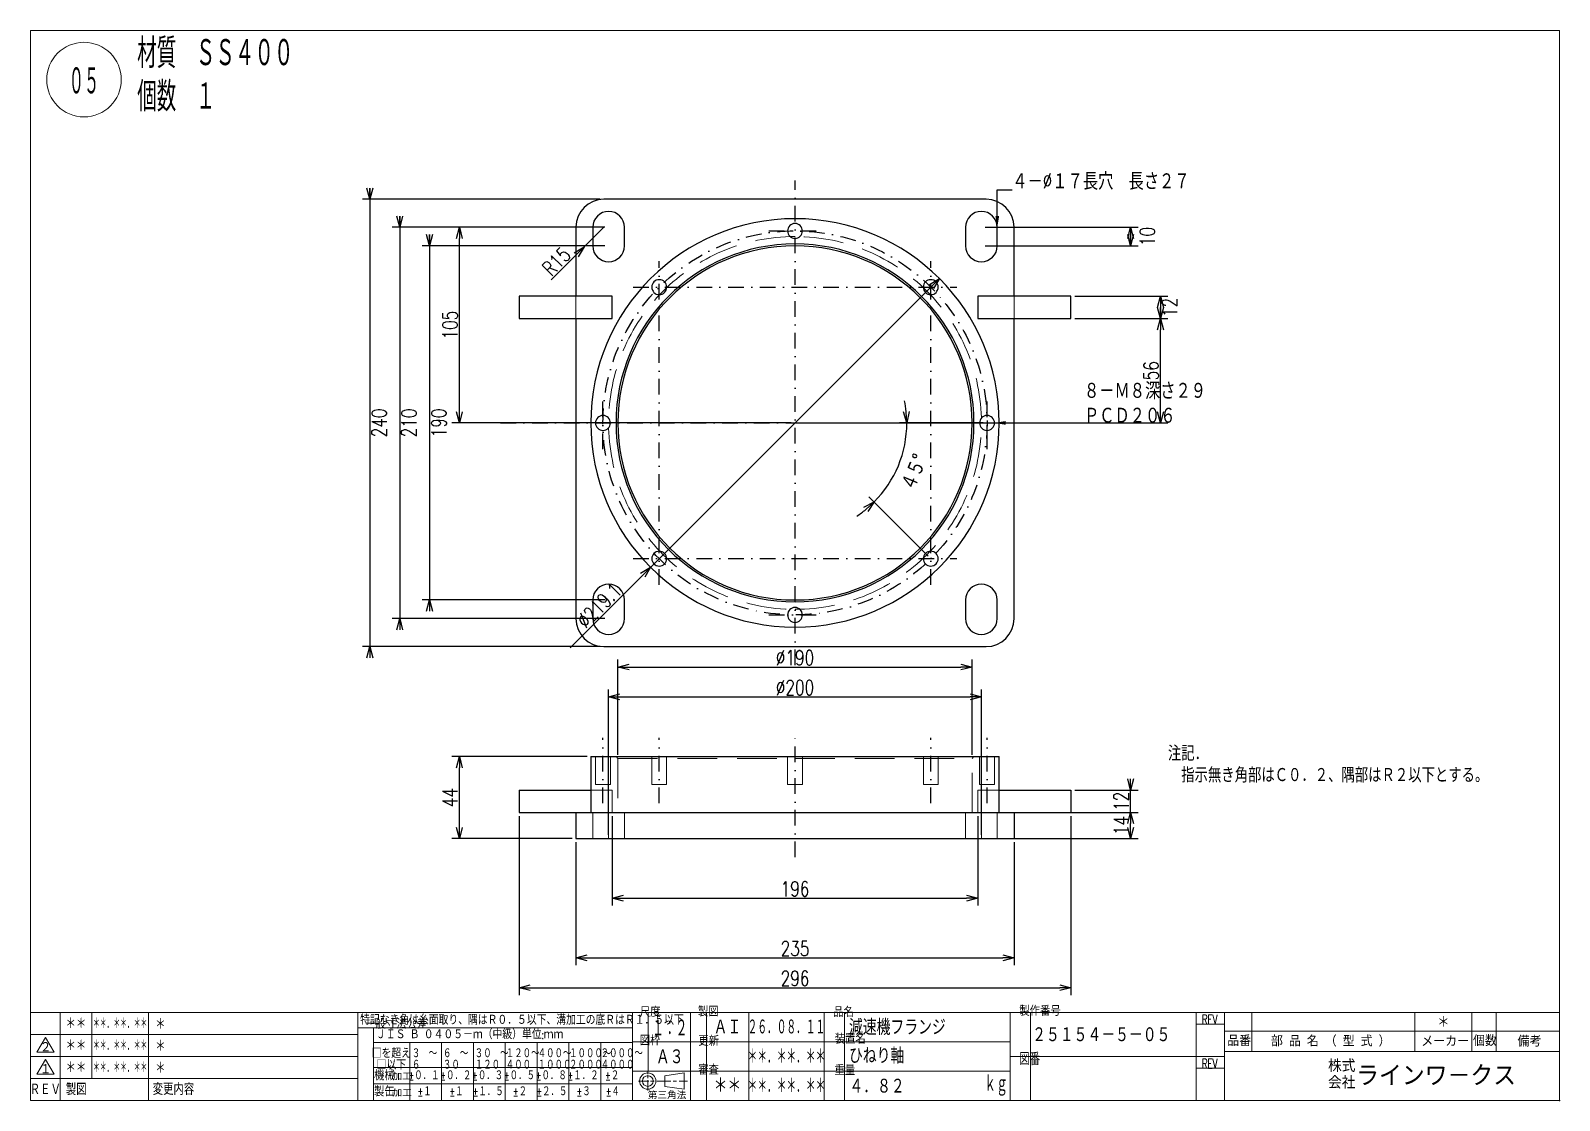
# Model space of a CAD drawing. Header units: millimetres. Extents: x 5 to 415, y 5 to 292.
import ezdxf

# ---------------------------------------------------------------- set-up
doc = ezdxf.new("R2010")
doc.units = ezdxf.units.MM
doc.header["$LTSCALE"] = 8.4
doc.linetypes.add('DASHDOT', pattern=[1, 0.5, -0.25, 0, -0.25])
doc.linetypes.add('HIDDEN', pattern=[1.905, 1.27, -0.635])
for name, color, linetype in [('1', 7, 'CONTINUOUS'), ('2', 7, 'CONTINUOUS'), ('254', 7, 'CONTINUOUS')]:
    doc.layers.add(name, color=color, linetype=linetype)
doc.styles.add('GMM001', font='txt.shx', dxfattribs={"bigfont": 'bigfont.shx'})
doc.styles.add('GMM003', font='txt.shx', dxfattribs={"width": 0.91125, "bigfont": 'bigfont.shx'})
doc.styles.add('GMM004', font='txt.shx', dxfattribs={"width": 0.666667, "bigfont": 'bigfont.shx'})
doc.styles.add('GMM007', font='txt.shx', dxfattribs={"width": 0.625, "bigfont": 'bigfont.shx'})
doc.styles.add('GMM008', font='txt.shx', dxfattribs={"width": 0.8, "bigfont": 'bigfont.shx'})
doc.styles.add('GMM009', font='txt.shx', dxfattribs={"width": 0.493827, "bigfont": 'bigfont.shx'})
doc.styles.add('GMM010', font='txt.shx', dxfattribs={"width": 0.7, "bigfont": 'bigfont.shx'})
doc.styles.add('GMM011', font='txt.shx', dxfattribs={"width": 0.95, "bigfont": 'bigfont.shx'})
doc.styles.add('GMM012', font='txt.shx', dxfattribs={"width": 1.066667, "bigfont": 'bigfont.shx'})
doc.styles.add('GMM014', font='txt.shx', dxfattribs={"width": 0.827273, "bigfont": 'bigfont.shx'})
doc.styles.add('GMM015', font='txt.shx', dxfattribs={"width": 0.411523, "bigfont": 'bigfont.shx'})
doc.styles.add('STANDARD1', font='TXT', dxfattribs={"bigfont": 'BIGFONT'})
doc.styles.add('VF001', font='txt.shx', dxfattribs={"width": 0.548697})
doc.styles.add('VF002', font='txt.shx', dxfattribs={"width": 0.428571})
doc.styles.add('VF003', font='txt.shx', dxfattribs={"width": 0.75})
doc.dimstyles.new('GEN001', dxfattribs={"dimtxt": 4, "dimasz": 3, "dimexe": 2, "dimexo": 1, "dimgap": 0.5, "dimtad": 3, "dimlfac": 2, "dimdsep": 46, "dimtxsty": 'VF003', "dimblk1": 'OPEN30', "dimblk2": 'OPEN30', "dimsah": 1, "dimcen": 1, "dimclrd": 3, "dimclre": 3, "dimclrt": 7, "dimazin": 3, "dimtfac": 1, "dimtmove": 0, "dimatfit": 3})
doc.dimstyles.new('GEN002', dxfattribs={"dimtxt": 4, "dimasz": 3, "dimexe": 2, "dimexo": 1, "dimgap": 0.5, "dimtad": 3, "dimlfac": 2, "dimdsep": 46, "dimtxsty": 'VF003', "dimblk1": 'OPEN30', "dimblk2": 'OPEN30', "dimsah": 1, "dimcen": 1, "dimclrd": 3, "dimclre": 3, "dimclrt": 7, "dimazin": 3, "dimtfac": 1, "dimtmove": 0, "dimatfit": 3})
doc.dimstyles.new('GEN003', dxfattribs={"dimtxt": 4, "dimasz": 3, "dimexe": 2, "dimexo": 1, "dimgap": 0.5, "dimtad": 3, "dimlfac": 2, "dimdsep": 46, "dimtxsty": 'VF003', "dimblk1": 'OPEN30', "dimblk2": 'OPEN30', "dimsah": 1, "dimcen": 1, "dimclrd": 3, "dimclre": 3, "dimclrt": 7, "dimazin": 3, "dimtfac": 1, "dimtmove": 0, "dimatfit": 3})
doc.dimstyles.new('GEN004', dxfattribs={"dimtxt": 4, "dimasz": 3, "dimexe": 2, "dimexo": 1, "dimgap": 0.5, "dimtad": 3, "dimlfac": 2, "dimdsep": 46, "dimtxsty": 'VF003', "dimblk1": 'OPEN30', "dimblk2": 'OPEN30', "dimsah": 1, "dimcen": 1, "dimclrd": 3, "dimclre": 3, "dimclrt": 7, "dimazin": 3, "dimtfac": 1, "dimtmove": 0, "dimatfit": 3})
doc.dimstyles.new('GEN005', dxfattribs={"dimtxt": 4, "dimasz": 3, "dimexe": 2, "dimexo": 1, "dimgap": 0.5, "dimtad": 3, "dimlfac": 2, "dimdsep": 46, "dimtxsty": 'VF003', "dimblk1": 'OPEN30', "dimblk2": 'OPEN30', "dimsah": 1, "dimcen": 1, "dimclrd": 3, "dimclre": 3, "dimclrt": 7, "dimazin": 3, "dimtfac": 1, "dimtmove": 0, "dimatfit": 3})
doc.dimstyles.new('GEN006', dxfattribs={"dimtxt": 4, "dimasz": 3, "dimexe": 2, "dimexo": 1, "dimgap": 0.5, "dimtad": 3, "dimlfac": 2, "dimdsep": 46, "dimtxsty": 'VF003', "dimblk1": 'OPEN30', "dimblk2": 'OPEN30', "dimsah": 1, "dimcen": 1, "dimclrd": 3, "dimclre": 3, "dimclrt": 7, "dimazin": 3, "dimtfac": 1, "dimtmove": 0, "dimatfit": 3})
doc.dimstyles.new('GEN007', dxfattribs={"dimtxt": 4, "dimasz": 3, "dimexe": 2, "dimexo": 1, "dimgap": 0.5, "dimtad": 3, "dimlfac": 2, "dimdsep": 46, "dimtxsty": 'VF003', "dimblk1": 'OPEN30', "dimblk2": 'OPEN30', "dimsah": 1, "dimcen": 1, "dimclrd": 3, "dimclre": 3, "dimclrt": 7, "dimazin": 3, "dimtfac": 1, "dimtmove": 0, "dimatfit": 3})
doc.dimstyles.new('GEN008', dxfattribs={"dimtxt": 4, "dimasz": 3, "dimexe": 2, "dimexo": 1, "dimgap": 0.5, "dimtad": 3, "dimlfac": 2, "dimdsep": 46, "dimtxsty": 'VF003', "dimblk1": 'OPEN30', "dimblk2": 'OPEN30', "dimsah": 1, "dimcen": 1, "dimclrd": 3, "dimclre": 3, "dimclrt": 7, "dimazin": 3, "dimtfac": 1, "dimtmove": 0, "dimatfit": 3})
doc.dimstyles.new('GEN009', dxfattribs={"dimtxt": 4, "dimasz": 3, "dimexe": 2, "dimexo": 1, "dimgap": 0.5, "dimtad": 3, "dimlfac": 2, "dimdsep": 46, "dimtxsty": 'VF003', "dimblk1": 'OPEN30', "dimblk2": 'OPEN30', "dimsah": 1, "dimcen": 1, "dimclrd": 3, "dimclre": 3, "dimclrt": 7, "dimazin": 3, "dimtfac": 1, "dimtmove": 0, "dimatfit": 3})
doc.dimstyles.new('GEN010', dxfattribs={"dimtxt": 4, "dimasz": 3, "dimexe": 2, "dimexo": 1, "dimgap": 0.5, "dimtad": 3, "dimlfac": 2, "dimdsep": 46, "dimtxsty": 'VF003', "dimblk1": 'OPEN30', "dimblk2": 'OPEN30', "dimsah": 1, "dimcen": 1, "dimclrd": 3, "dimclre": 3, "dimclrt": 7, "dimazin": 3, "dimtfac": 1, "dimtmove": 0, "dimatfit": 3})
doc.dimstyles.new('GEN011', dxfattribs={"dimtxt": 4, "dimasz": 3, "dimexe": 2, "dimexo": 1, "dimgap": 0.5, "dimtad": 3, "dimlfac": 2, "dimdsep": 46, "dimtxsty": 'VF003', "dimblk1": 'OPEN30', "dimblk2": 'OPEN30', "dimsah": 1, "dimcen": 1, "dimclrd": 3, "dimclre": 3, "dimclrt": 7, "dimazin": 3, "dimtfac": 1, "dimtmove": 0, "dimatfit": 3})
doc.dimstyles.new('GEN012', dxfattribs={"dimtxt": 4, "dimasz": 3, "dimexe": 2, "dimexo": 1, "dimgap": 0.5, "dimtad": 3, "dimlfac": 2, "dimdsep": 46, "dimtxsty": 'VF003', "dimblk1": 'OPEN30', "dimblk2": 'OPEN30', "dimsah": 1, "dimcen": 1, "dimclrd": 3, "dimclre": 3, "dimclrt": 7, "dimazin": 3, "dimtfac": 1, "dimtmove": 0, "dimatfit": 3})
doc.dimstyles.new('GEN013', dxfattribs={"dimtxt": 4, "dimasz": 3, "dimexe": 2, "dimexo": 1, "dimgap": 0.5, "dimtad": 3, "dimlfac": 2, "dimdsep": 46, "dimtxsty": 'VF003', "dimblk1": 'OPEN30', "dimblk2": 'OPEN30', "dimsah": 1, "dimcen": 1, "dimclrd": 3, "dimclre": 3, "dimclrt": 7, "dimazin": 3, "dimtfac": 1, "dimtmove": 0, "dimatfit": 3})
doc.dimstyles.new('GEN014', dxfattribs={"dimtxt": 4, "dimasz": 3, "dimexe": 2, "dimexo": 1, "dimgap": 0.5, "dimtad": 3, "dimlfac": 2, "dimdsep": 46, "dimtxsty": 'VF003', "dimblk1": 'OPEN30', "dimblk2": 'OPEN30', "dimsah": 1, "dimcen": 1, "dimclrd": 3, "dimclre": 3, "dimclrt": 7, "dimazin": 3, "dimtfac": 1, "dimtmove": 0, "dimatfit": 3})
doc.dimstyles.new('GEN015', dxfattribs={"dimtxt": 4, "dimasz": 3, "dimexe": 2, "dimexo": 1, "dimgap": 0.5, "dimtad": 3, "dimlfac": 2, "dimdsep": 46, "dimtxsty": 'VF003', "dimblk1": 'OPEN30', "dimblk2": 'OPEN30', "dimsah": 1, "dimcen": 1, "dimclrd": 3, "dimclre": 3, "dimclrt": 7, "dimazin": 3, "dimtfac": 1, "dimtmove": 0, "dimatfit": 3})
doc.dimstyles.new('GEN016', dxfattribs={"dimtxt": 4, "dimasz": 3, "dimexe": 2, "dimexo": 1, "dimgap": 0.5, "dimtad": 3, "dimlfac": 2, "dimdsep": 46, "dimtxsty": 'VF003', "dimblk1": 'OPEN30', "dimblk2": 'OPEN30', "dimsah": 1, "dimcen": 1, "dimclrd": 3, "dimclre": 3, "dimclrt": 7, "dimazin": 3, "dimtfac": 1, "dimtmove": 0, "dimatfit": 3})
doc.dimstyles.new('GEN017', dxfattribs={"dimtxt": 4, "dimasz": 3, "dimexe": 2, "dimexo": 1, "dimgap": 0.5, "dimtad": 3, "dimlfac": 2, "dimdsep": 46, "dimtxsty": 'VF003', "dimblk1": 'OPEN30', "dimblk2": 'OPEN30', "dimsah": 1, "dimcen": 1, "dimclrd": 3, "dimclre": 3, "dimclrt": 7, "dimazin": 3, "dimtfac": 1, "dimtmove": 0, "dimatfit": 3})
doc.dimstyles.new('GEN018', dxfattribs={"dimtxt": 4, "dimasz": 3, "dimexe": 2, "dimexo": 1, "dimgap": 0.5, "dimtad": 3, "dimlfac": 2, "dimdsep": 46, "dimtxsty": 'VF003', "dimblk1": 'OPEN30', "dimblk2": 'OPEN30', "dimsah": 1, "dimcen": 1, "dimclrd": 3, "dimclre": 3, "dimclrt": 7, "dimazin": 3, "dimtfac": 1, "dimtmove": 0, "dimatfit": 3})
doc.dimstyles.new('GENLDR', dxfattribs={"dimtxt": 4, "dimasz": 3, "dimexe": 2, "dimexo": 1, "dimgap": 0.5, "dimtad": 3, "dimlfac": 2, "dimdsep": 46, "dimtxsty": 'VF003', "dimblk1": 'OPEN30', "dimblk2": 'OPEN30', "dimsah": 1, "dimcen": 1, "dimclrd": 3, "dimclre": 3, "dimclrt": 7, "dimazin": 3, "dimtfac": 1, "dimtmove": 0, "dimatfit": 3})

# ---------------------------------------------------------------- blocks, each defined once
blk = doc.blocks.new('BLOCK004')
at = {"layer": '2', "color": 7, "linetype": 'CONTINUOUS', "lineweight": 20}
for p, q in [((170.52, 12.75), (170.52, 12.12)), ((168.04, 10.2), (170.8, 10.2)), ((170.52, 11.88), (170.52, 10.97)), ((170.52, 10.45), (170.52, 7.67)), ((171.25, 10.2), (172.2, 10.2)), ((172.99, 10.2), (176.68, 10.2)), ((177.3, 10.2), (178.25, 10.2)), ((178.92, 10.2), (181.17, 10.2))]:
    blk.add_line(p, q, dxfattribs=at)
blk.add_lwpolyline([(175.06, 11.63), (180.26, 12.38), (180.26, 8.02), (175.06, 8.76)], close=True, dxfattribs=at)
for radius in [2.18, 1.44]:
    blk.add_circle((170.52, 10.2), radius, dxfattribs=at)
blk = doc.blocks.new('BLOCK005')
at = {"layer": '2', "color": 3, "linetype": 'CONTINUOUS', "lineweight": 9}
for p, q in [((92.76, 24.47), (166.44, 24.47)), ((96.97, 20.55), (166.44, 20.55)), ((106.7, 20.55), (106.7, 5)), ((115.24, 20.55), (115.24, 5)), ((123.77, 20.55), (123.77, 5)), ((132.3, 20.55), (132.3, 5)), ((140.84, 20.55), (140.84, 5)), ((149.37, 20.55), (149.37, 5)), ((157.9, 20.55), (157.9, 5)), ((96.97, 13.85), (106.7, 13.85)), ((106.7, 13.85), (115.24, 13.85)), ((115.24, 13.85), (123.77, 13.85)), ((123.77, 13.85), (132.3, 13.85)), ((132.3, 13.85), (140.84, 13.85)), ((140.84, 13.85), (149.37, 13.85)), ((149.37, 13.85), (157.9, 13.85)), ((157.9, 13.85), (166.44, 13.85)), ((96.97, 9.42), (106.7, 9.42)), ((106.7, 9.42), (115.24, 9.42)), ((115.24, 9.42), (123.77, 9.42)), ((123.77, 9.42), (132.3, 9.42)), ((132.3, 9.42), (140.84, 9.42)), ((140.84, 9.42), (149.37, 9.42)), ((149.37, 9.42), (157.9, 9.42)), ((157.9, 9.42), (166.44, 9.42))]:
    blk.add_line(p, q, dxfattribs=at)
at = {"layer": '2', "color": 1, "linetype": 'CONTINUOUS', "lineweight": 15}
blk.add_lwpolyline([(92.76, 5), (166.44, 5), (166.44, 28.59), (92.76, 28.59)], close=True, dxfattribs=at)
at = {"layer": '254', "color": 3, "linetype": 'CONTINUOUS', "lineweight": 9}
blk.add_line((96.97, 5), (96.97, 24.47), dxfattribs=at)
at = {"layer": '254', "color": 3, "lineweight": 9, "style": 'STANDARD1', "width": 1.0935}
blk.add_text('一般寸法公差', height=2.311, dxfattribs=at).set_placement((94.7, 24.26))
at = {"layer": '254', "color": 3, "lineweight": 9, "insert": (93.39, 26.56), "char_height": 2.5425, "attachment_point": 4, "line_spacing_factor": 0.8, "style": 'GMM014'}
blk.add_mtext('\\T1.000000;特記なき角は糸面取り、隅はＲ０．５以下、溝加工の底ＲはＲ１．５以下', dxfattribs=at)
at = {"layer": '254', "color": 7, "lineweight": 20, "line_spacing_factor": 0.8}
for s, insert, char_height, attachment_point, style in [('\\W0.950000;\\T1.000000;ＪＩＳ\\W0.475000;\\T1.000000; \\W0.950000;\\T1.000000;Ｂ\\W0.475000;\\T1.000000; \\W0.950000;\\T1.000000;０４０５－ｍ（中級）単位\\W0.475000;\\T1.000000;:\\W0.950000;\\T1.000000;ｍｍ', (97.62, 22.59), 2.31134, 4, 'GMM011'), ('{\\T1.000000;□を超え}\\P{\\T1.000000;□以下}', (101.75, 18.7), 2.3113, 2, 'GMM011'), ('{\\T1.000000;３\u3000～}\\P{\\T1.000000;６}', (107.24, 18.7), 2.3113, 1, 'GMM010'), ('{\\T1.000000;６\u3000～}\\P{\\T1.000000;３０}', (115.59, 18.7), 2.3113, 1, 'GMM010'), ('{\\T1.000000;３０\u3000～}\\P{\\T1.000000;１２０}', (124.12, 18.7), 2.3113, 1, 'GMM010'), ('{\\T1.000000;１２０～}\\P{\\T1.000000;４００}', (132.43, 18.7), 2.3113, 1, 'GMM010'), ('{\\T1.000000;４００～}\\P{\\T1.000000;１０００}', (140.98, 18.7), 2.3113, 1, 'GMM010'), ('{\\T1.000000;１０００～}\\P{\\T1.000000;２０００}', (149.4, 18.7), 2.3113, 1, 'GMM010'), ('{\\T1.000000;２０００～}\\P{\\T1.000000;４０００}', (157.88, 18.7), 2.3113, 1, 'GMM010'), ('\\T1.000000;機械', (99.9, 11.63), 2.5425, 5, 'GMM001'), ('\\T1.000000;加工', (104.68, 11.34), 1.7335, 5, 'GMM012'), ('%%p\\T1.000000;０．１', (110.51, 11.63), 2.3113, 5, 'GMM010'), ('%%p\\T1.000000;０．２', (119.05, 11.63), 2.3113, 5, 'GMM010'), ('%%p\\T1.000000;０．３', (127.58, 11.63), 2.3113, 5, 'GMM010'), ('%%p\\T1.000000;０．５', (136.11, 11.63), 2.3113, 5, 'GMM010'), ('%%p\\T1.000000;０．８', (144.65, 11.63), 2.3113, 5, 'GMM010'), ('%%p\\T1.000000;１．２', (153.18, 11.63), 2.3113, 5, 'GMM010'), ('%%p\\T1.000000;２', (160.98, 11.63), 2.3113, 5, 'GMM010'), ('\\T1.000000;製缶', (99.9, 7.34), 2.5425, 5, 'GMM001'), ('%%p\\T1.000000;１', (110.66, 7.34), 2.3113, 5, 'GMM010'), ('%%p\\T1.000000;１', (119.2, 7.34), 2.3113, 5, 'GMM010'), ('%%p\\T1.000000;１．５', (127.73, 7.34), 2.3113, 5, 'GMM010'), ('%%p\\T1.000000;２', (136.26, 7.34), 2.3113, 5, 'GMM010'), ('%%p\\T1.000000;２．５', (144.8, 7.34), 2.3113, 5, 'GMM010'), ('%%p\\T1.000000;３', (153.33, 7.34), 2.3113, 5, 'GMM010'), ('%%p\\T1.000000;４', (161.13, 7.34), 2.3113, 5, 'GMM010'), ('\\T1.000000;加工', (104.68, 6.91), 1.7335, 5, 'GMM012')]:
    blk.add_mtext(s, dxfattribs=dict(at, insert=insert, char_height=char_height, attachment_point=attachment_point, style=style))
blk = doc.blocks.new('BLOCK006')
at = {"layer": '254', "color": 1, "linetype": 'CONTINUOUS', "lineweight": 15}
for p, q in [((9.02, 15.97), (6.7, 12.03)), ((9.02, 15.97), (11.33, 12.03)), ((11.33, 12.03), (6.7, 12.03))]:
    blk.add_line(p, q, dxfattribs=at)
at = {"layer": '254', "color": 7, "lineweight": 20, "insert": (9.02, 13.39), "char_height": 2.8434, "attachment_point": 5, "line_spacing_factor": 0.8, "style": 'GMM001'}
blk.add_mtext('\\T1.000000;１', dxfattribs=at)
blk = doc.blocks.new('BLOCK007')
at = {"layer": '254', "color": 1, "linetype": 'CONTINUOUS', "lineweight": 15}
for p, q in [((9.02, 21.86), (6.7, 17.93)), ((9.02, 21.86), (11.33, 17.93)), ((11.33, 17.93), (6.7, 17.93))]:
    blk.add_line(p, q, dxfattribs=at)
at = {"layer": '254', "color": 7, "lineweight": 20, "insert": (9.02, 19.29), "char_height": 2.8434, "attachment_point": 5, "line_spacing_factor": 0.8, "style": 'GMM001'}
blk.add_mtext('\\T1.000000;２', dxfattribs=at)
blk = doc.blocks.new('_OPEN30')
at = {"color": 0, "linetype": 'BYBLOCK'}
blk.add_line((0, 0), (-1, 0), dxfattribs=at)
blk.add_lwpolyline([(-1, 0.26), (0, 0), (-1, -0.26)], dxfattribs=at)
blk = doc.blocks.new('*D1')
at = {"color": 3}
for p, q in [((161, 81.25), (161, 57.25)), ((259, 81.25), (259, 57.25)), ((164, 59.25), (256, 59.25))]:
    blk.add_line(p, q, dxfattribs=at)
at = {"layer": 'Defpoints'}
for p in [(161, 82.25), (259, 82.25), (161, 59.25)]:
    blk.add_point(p, dxfattribs=at)
at = {"layer": '1', "color": 3, "xscale": 3, "yscale": 3, "rotation": 180}
blk.add_blockref('_OPEN30', (161, 59.25), dxfattribs=at)
at = {"layer": '1', "color": 3, "xscale": 3, "yscale": 3}
blk.add_blockref('_OPEN30', (259, 59.25), dxfattribs=at)
at = {"layer": '1', "color": 7, "insert": (210, 61.75), "char_height": 4, "attachment_point": 5, "style": 'VF003'}
blk.add_mtext('196', dxfattribs=at)
blk = doc.blocks.new('*D2')
at = {"color": 3}
for p, q in [((151.25, 74.25), (151.25, 41.25)), ((268.75, 74.25), (268.75, 41.25)), ((154.25, 43.25), (265.75, 43.25))]:
    blk.add_line(p, q, dxfattribs=at)
at = {"layer": 'Defpoints'}
for p in [(151.25, 75.25), (268.75, 75.25), (151.25, 43.25)]:
    blk.add_point(p, dxfattribs=at)
at = {"layer": '1', "color": 3, "xscale": 3, "yscale": 3, "rotation": 180}
blk.add_blockref('_OPEN30', (151.25, 43.25), dxfattribs=at)
at = {"layer": '1', "color": 3, "xscale": 3, "yscale": 3}
blk.add_blockref('_OPEN30', (268.75, 43.25), dxfattribs=at)
at = {"layer": '1', "color": 7, "insert": (210, 45.75), "char_height": 4, "attachment_point": 5, "style": 'VF003'}
blk.add_mtext('235', dxfattribs=at)
blk = doc.blocks.new('*D3')
at = {"color": 3}
for p, q in [((136, 81.25), (136, 33.25)), ((284, 81.25), (284, 33.25)), ((139, 35.25), (281, 35.25))]:
    blk.add_line(p, q, dxfattribs=at)
at = {"layer": 'Defpoints'}
for p in [(136, 82.25), (284, 82.25), (136, 35.25)]:
    blk.add_point(p, dxfattribs=at)
at = {"layer": '1', "color": 3, "xscale": 3, "yscale": 3, "rotation": 180}
blk.add_blockref('_OPEN30', (136, 35.25), dxfattribs=at)
at = {"layer": '1', "color": 3, "xscale": 3, "yscale": 3}
blk.add_blockref('_OPEN30', (284, 35.25), dxfattribs=at)
at = {"layer": '1', "color": 7, "insert": (210, 37.75), "char_height": 4, "attachment_point": 5, "style": 'VF003'}
blk.add_mtext('296', dxfattribs=at)
blk = doc.blocks.new('*D4')
at = {"color": 3}
for p, q in [((152.25, 82.25), (302, 82.25)), ((300, 78.25), (300, 79.25)), ((152.25, 75.25), (302, 75.25))]:
    blk.add_line(p, q, dxfattribs=at)
at = {"layer": 'Defpoints'}
for p in [(151.25, 82.25), (151.25, 75.25), (300, 75.25)]:
    blk.add_point(p, dxfattribs=at)
at = {"layer": '1', "color": 3, "xscale": 3, "yscale": 3}
for p, rotation in [((300, 82.25), 90), ((300, 75.25), 270)]:
    blk.add_blockref('_OPEN30', p, dxfattribs=dict(at, rotation=rotation))
at = {"layer": '1', "color": 7, "insert": (297.5, 78.75), "char_height": 4, "attachment_point": 5, "rotation": 90, "style": 'VF003'}
blk.add_mtext('14', dxfattribs=at)
blk = doc.blocks.new('*D5')
at = {"color": 3}
for p, q in [((154.225, 97.25), (118, 97.25)), ((120, 78.25), (120, 94.25)), ((150.25, 75.25), (118, 75.25))]:
    blk.add_line(p, q, dxfattribs=at)
at = {"layer": 'Defpoints'}
for p in [(155.225, 97.25), (120, 75.25), (151.25, 75.25)]:
    blk.add_point(p, dxfattribs=at)
at = {"layer": '1', "color": 3, "xscale": 3, "yscale": 3}
for p, rotation in [((120, 97.25), 90), ((120, 75.25), 270)]:
    blk.add_blockref('_OPEN30', p, dxfattribs=dict(at, rotation=rotation))
at = {"layer": '1', "color": 7, "insert": (117.5, 86.25), "char_height": 4, "attachment_point": 5, "rotation": 90, "style": 'VF003'}
blk.add_mtext('44', dxfattribs=at)
blk = doc.blocks.new('*D6')
at = {"color": 3}
for p, q in [((285, 88.25), (302, 88.25)), ((300, 82.25), (300, 88.25)), ((285, 82.25), (302, 82.25))]:
    blk.add_line(p, q, dxfattribs=at)
at = {"layer": 'Defpoints'}
for p in [(284, 88.25), (284, 82.25), (300, 82.25)]:
    blk.add_point(p, dxfattribs=at)
at = {"layer": '1', "color": 3, "xscale": 3, "yscale": 3}
for p, rotation in [((300, 88.25), 270), ((300, 82.25), 90)]:
    blk.add_blockref('_OPEN30', p, dxfattribs=dict(at, rotation=rotation))
at = {"layer": '1', "color": 7, "insert": (297.5, 85.25), "char_height": 4, "attachment_point": 5, "rotation": 90, "style": 'VF003'}
blk.add_mtext('12', dxfattribs=at)
blk = doc.blocks.new('*D7')
at = {"color": 3}
for q in [(246.61, 223.36), (149.7, 126.45)]:
    blk.add_line((169.15, 145.9), q, dxfattribs=at)
at = {"layer": 'Defpoints'}
for p in [(210, 186.75), (171.27, 148.02)]:
    blk.add_point(p, dxfattribs=at)
at = {"layer": '1', "color": 3, "xscale": 3, "yscale": 3, "rotation": 45}
for p in [(248.73, 225.48), (171.27, 148.02)]:
    blk.add_blockref('_OPEN30', p, dxfattribs=at)
at = {"layer": '1', "color": 7, "insert": (157.48, 137.77), "char_height": 4, "attachment_point": 5, "rotation": 45, "style": 'VF003'}
blk.add_mtext('%%c219.1', dxfattribs=at)
blk = doc.blocks.new('*D8')
at = {"color": 3}
for p, q in [((160, 76.25), (160, 115.25)), ((260, 76.25), (260, 115.25)), ((163, 113.25), (257, 113.25))]:
    blk.add_line(p, q, dxfattribs=at)
at = {"layer": 'Defpoints'}
for p in [(160, 113.25), (160, 75.25), (260, 75.25)]:
    blk.add_point(p, dxfattribs=at)
at = {"layer": '1', "color": 3, "xscale": 3, "yscale": 3, "rotation": 180}
blk.add_blockref('_OPEN30', (160, 113.25), dxfattribs=at)
at = {"layer": '1', "color": 3, "xscale": 3, "yscale": 3}
blk.add_blockref('_OPEN30', (260, 113.25), dxfattribs=at)
at = {"layer": '1', "color": 7, "insert": (210, 115.75), "char_height": 4, "attachment_point": 5, "style": 'VF003'}
blk.add_mtext('%%c200', dxfattribs=at)
blk = doc.blocks.new('*D9')
at = {"color": 3}
for p, q in [((162.5, 97.75), (162.5, 123.25)), ((257.5, 97.75), (257.5, 123.25)), ((165.5, 121.25), (254.5, 121.25))]:
    blk.add_line(p, q, dxfattribs=at)
at = {"layer": 'Defpoints'}
for p in [(162.5, 121.25), (162.5, 96.75), (257.5, 96.75)]:
    blk.add_point(p, dxfattribs=at)
at = {"layer": '1', "color": 3, "xscale": 3, "yscale": 3, "rotation": 180}
blk.add_blockref('_OPEN30', (162.5, 121.25), dxfattribs=at)
at = {"layer": '1', "color": 3, "xscale": 3, "yscale": 3}
blk.add_blockref('_OPEN30', (257.5, 121.25), dxfattribs=at)
at = {"layer": '1', "color": 7, "insert": (210, 123.75), "char_height": 4, "attachment_point": 5, "style": 'VF003'}
blk.add_mtext('%%c190', dxfattribs=at)
blk = doc.blocks.new('*D10')
at = {"color": 3}
for p, q in [((157.75, 246.75), (94, 246.75)), ((96, 249.75), (96, 123.75)), ((157.75, 126.75), (94, 126.75))]:
    blk.add_line(p, q, dxfattribs=at)
at = {"layer": 'Defpoints'}
for p in [(96, 246.75), (158.75, 246.75), (158.75, 126.75)]:
    blk.add_point(p, dxfattribs=at)
at = {"layer": '1', "color": 3, "xscale": 3, "yscale": 3}
for p, rotation in [((96, 246.75), 270), ((96, 126.75), 90)]:
    blk.add_blockref('_OPEN30', p, dxfattribs=dict(at, rotation=rotation))
at = {"layer": '1', "color": 7, "insert": (98.5, 186.75), "char_height": 4, "attachment_point": 5, "rotation": 90, "style": 'VF003'}
blk.add_mtext('240', dxfattribs=at)
blk = doc.blocks.new('*D11')
at = {"color": 3}
for p, q in [((104, 242.25), (104, 131.25)), ((159, 239.25), (102, 239.25)), ((159, 134.25), (102, 134.25))]:
    blk.add_line(p, q, dxfattribs=at)
at = {"layer": 'Defpoints'}
for p in [(104, 239.25), (160, 239.25), (160, 134.25)]:
    blk.add_point(p, dxfattribs=at)
at = {"layer": '1', "color": 3, "xscale": 3, "yscale": 3}
for p, rotation in [((104, 239.25), 270), ((104, 134.25), 90)]:
    blk.add_blockref('_OPEN30', p, dxfattribs=dict(at, rotation=rotation))
at = {"layer": '1', "color": 7, "insert": (106.5, 186.75), "char_height": 4, "attachment_point": 5, "rotation": 90, "style": 'VF003'}
blk.add_mtext('210', dxfattribs=at)
blk = doc.blocks.new('*D12')
at = {"color": 3}
for p, q in [((159, 234.25), (110, 234.25)), ((112, 237.25), (112, 136.25)), ((159, 139.25), (110, 139.25))]:
    blk.add_line(p, q, dxfattribs=at)
at = {"layer": 'Defpoints'}
for p in [(112, 234.25), (160, 234.25), (160, 139.25)]:
    blk.add_point(p, dxfattribs=at)
at = {"layer": '1', "color": 3, "xscale": 3, "yscale": 3}
for p, rotation in [((112, 234.25), 270), ((112, 139.25), 90)]:
    blk.add_blockref('_OPEN30', p, dxfattribs=dict(at, rotation=rotation))
at = {"layer": '1', "color": 7, "insert": (114.5, 186.75), "char_height": 4, "attachment_point": 5, "rotation": 90, "style": 'VF003'}
blk.add_mtext('190', dxfattribs=at)
blk = doc.blocks.new('*D13')
at = {"color": 3}
for p, q in [((159, 239.25), (118, 239.25)), ((120, 189.75), (120, 236.25)), ((209, 186.75), (118, 186.75))]:
    blk.add_line(p, q, dxfattribs=at)
at = {"layer": 'Defpoints'}
for p in [(160, 239.25), (120, 186.75), (210, 186.75)]:
    blk.add_point(p, dxfattribs=at)
at = {"layer": '1', "color": 3, "xscale": 3, "yscale": 3}
for p, rotation in [((120, 239.25), 90), ((120, 186.75), 270)]:
    blk.add_blockref('_OPEN30', p, dxfattribs=dict(at, rotation=rotation))
at = {"layer": '1', "color": 7, "insert": (117.5, 213), "char_height": 4, "attachment_point": 5, "rotation": 90, "style": 'VF003'}
blk.add_mtext('105', dxfattribs=at)
blk = doc.blocks.new('*D14')
at = {"color": 3}
for p, q in [((261, 239.25), (302, 239.25)), ((300, 239.25), (300, 234.25)), ((261, 234.25), (302, 234.25))]:
    blk.add_line(p, q, dxfattribs=at)
at = {"layer": 'Defpoints'}
for p in [(260, 239.25), (300, 239.25), (260, 234.25)]:
    blk.add_point(p, dxfattribs=at)
at = {"layer": '1', "color": 3, "xscale": 3, "yscale": 3}
for p, rotation in [((300, 239.25), 90), ((300, 234.25), 270)]:
    blk.add_blockref('_OPEN30', p, dxfattribs=dict(at, rotation=rotation))
at = {"layer": '1', "color": 7, "insert": (304.5, 236.75), "char_height": 4, "attachment_point": 5, "rotation": 90, "style": 'VF003'}
blk.add_mtext('10', dxfattribs=at)
blk = doc.blocks.new('*D15')
at = {"color": 3}
for p, q in [((285, 214.75), (310, 214.75)), ((308, 189.75), (308, 211.75)), ((211, 186.75), (310, 186.75))]:
    blk.add_line(p, q, dxfattribs=at)
at = {"layer": 'Defpoints'}
for p in [(284, 214.75), (210, 186.75), (308, 186.75)]:
    blk.add_point(p, dxfattribs=at)
at = {"layer": '1', "color": 3, "xscale": 3, "yscale": 3}
for p, rotation in [((308, 214.75), 90), ((308, 186.75), 270)]:
    blk.add_blockref('_OPEN30', p, dxfattribs=dict(at, rotation=rotation))
at = {"layer": '1', "color": 7, "insert": (305.5, 200.75), "char_height": 4, "attachment_point": 5, "rotation": 90, "style": 'VF003'}
blk.add_mtext('56', dxfattribs=at)
blk = doc.blocks.new('*D16')
at = {"color": 3}
for p, q in [((285, 220.75), (310, 220.75)), ((308, 220.75), (308, 214.75)), ((285, 214.75), (310, 214.75))]:
    blk.add_line(p, q, dxfattribs=at)
at = {"layer": 'Defpoints'}
for p in [(284, 220.75), (308, 220.75), (284, 214.75)]:
    blk.add_point(p, dxfattribs=at)
at = {"layer": '1', "color": 3, "xscale": 3, "yscale": 3}
for p, rotation in [((308, 220.75), 90), ((308, 214.75), 270)]:
    blk.add_blockref('_OPEN30', p, dxfattribs=dict(at, rotation=rotation))
at = {"layer": '1', "color": 7, "insert": (310.5, 217.75), "char_height": 4, "attachment_point": 5, "rotation": 90, "style": 'VF003'}
blk.add_mtext('12', dxfattribs=at)
blk = doc.blocks.new('*D17')
at = {"color": 3}
for p, q in [((260.5, 186.75), (238, 186.75)), ((245.71, 151.04), (229.8, 166.95))]:
    blk.add_line(p, q, dxfattribs=at)
at = {"layer": '1', "color": 3}
for start, end in [(5.7296, 11.4591), (-45, 0), (-56.4591, -50.7296)]:
    blk.add_arc((210, 186.75), 30, start, end, dxfattribs=at)
at = {"layer": 'Defpoints'}
for p in [(210, 186.75), (210, 186.75), (261.5, 186.75), (237.72, 175.27), (246.42, 150.33)]:
    blk.add_point(p, dxfattribs=at)
at = {"layer": '1', "color": 3, "xscale": 3, "yscale": 3}
for p, rotation in [((240, 186.75), 272.8647834357214), ((231.21, 165.54), 402.1352165642786)]:
    blk.add_blockref('_OPEN30', p, dxfattribs=dict(at, rotation=rotation))
at = {"layer": '1', "color": 7, "insert": (241.87, 173.55), "char_height": 4, "attachment_point": 5, "rotation": 67.5, "style": 'VF003'}
blk.add_mtext('\\A1;４５%%d', dxfattribs=at)
blk = doc.blocks.new('*D18')
at = {"color": 3}
for p, q in [((158.75, 239.25), (153.45, 233.95)), ((151.33, 231.83), (144.61, 225.11))]:
    blk.add_line(p, q, dxfattribs=at)
at = {"layer": 'Defpoints'}
for p in [(158.75, 239.25), (153.45, 233.95)]:
    blk.add_point(p, dxfattribs=at)
at = {"layer": '1', "color": 3, "xscale": 3, "yscale": 3, "rotation": 44.99999999999986}
blk.add_blockref('_OPEN30', (153.45, 233.95), dxfattribs=at)
at = {"layer": '1', "color": 7, "insert": (146.02, 230.06), "char_height": 4, "attachment_point": 5, "rotation": 45, "style": 'VF003'}
blk.add_mtext('R15', dxfattribs=at)

msp = doc.modelspace()

# ---------------------------------------------------------------- linework, layer by layer
at = {"color": 3, "linetype": 'DASHDOT'}
for p, q in [((210, 121.75), (210, 251.75)), ((203, 238.25), (217, 238.25)), ((173.584, 143.334), (173.584, 230.166)), ((246.416, 143.334), (246.416, 230.166)), ((166.584, 223.166), (253.416, 223.166)), ((158.5, 179.75), (158.5, 193.75)), ((261.5, 179.75), (261.5, 193.75)), ((131, 186.75), (289, 186.75)), ((166.584, 150.334), (253.416, 150.334)), ((203, 135.25), (217, 135.25)), ((158.5, 84.75), (158.5, 102.25)), ((173.584, 84.75), (173.584, 102.25)), ((210, 70.25), (210, 102.25)), ((246.416, 84.75), (246.416, 102.25)), ((261.5, 84.75), (261.5, 102.25))]:
    msp.add_line(p, q, dxfattribs=at)
at = {"color": 7, "linetype": 'Continuous', "lineweight": 25}
for p, q in [((261.25, 246.75), (158.75, 246.75)), ((151.25, 239.25), (151.25, 220.75)), ((155.75, 239.25), (155.75, 234.25)), ((164.25, 234.25), (164.25, 239.25)), ((255.75, 239.25), (255.75, 234.25)), ((264.25, 234.25), (264.25, 239.25)), ((268.75, 220.75), (268.75, 239.25)), ((136, 220.75), (136, 214.75)), ((161, 220.75), (136, 220.75)), ((161, 214.75), (161, 220.75)), ((259, 220.75), (259, 214.75)), ((284, 220.75), (259, 220.75)), ((284, 214.75), (284, 220.75)), ((136, 214.75), (161, 214.75)), ((151.25, 214.75), (151.25, 134.25)), ((259, 214.75), (284, 214.75)), ((268.75, 134.25), (268.75, 214.75)), ((155.75, 139.25), (155.75, 134.25)), ((164.25, 134.25), (164.25, 139.25)), ((255.75, 139.25), (255.75, 134.25)), ((264.25, 134.25), (264.25, 139.25)), ((158.75, 126.75), (261.25, 126.75)), ((155.225, 97.25), (155.225, 82.25)), ((155.225, 97.25), (210, 97.25)), ((210, 97.25), (264.775, 97.25)), ((264.775, 82.25), (264.775, 97.25)), ((136, 88.25), (136, 82.25)), ((136, 88.25), (155.225, 88.25)), ((264.775, 88.25), (284, 88.25)), ((284, 88.25), (284, 82.25)), ((136, 82.25), (151.25, 82.25)), ((151.25, 82.25), (151.25, 75.25)), ((151.25, 82.25), (158.75, 82.25)), ((158.75, 82.25), (261.25, 82.25)), ((261.25, 82.25), (268.75, 82.25)), ((268.75, 82.25), (268.75, 75.25)), ((268.75, 82.25), (284, 82.25)), ((151.25, 75.25), (158.75, 75.25)), ((158.75, 75.25), (261.25, 75.25)), ((261.25, 75.25), (268.75, 75.25))]:
    msp.add_line(p, q, dxfattribs=at)
at = {"color": 7, "linetype": 'HIDDEN', "lineweight": 18}
for p, q in [((151.25, 220.75), (151.25, 214.75)), ((268.75, 214.75), (268.75, 220.75)), ((156.5, 97.25), (156.5, 89.75)), ((160.5, 89.75), (160.5, 97.25)), ((162, 97.25), (162.5, 96.75)), ((162.5, 96.75), (210, 96.75)), ((162.5, 96.75), (162.5, 82.25)), ((171.584, 97.25), (171.584, 89.75)), ((175.584, 89.75), (175.584, 97.25)), ((208, 97.25), (208, 89.75)), ((210, 96.75), (257.5, 96.75)), ((212, 89.75), (212, 97.25)), ((244.416, 97.25), (244.416, 89.75)), ((248.416, 89.75), (248.416, 97.25)), ((257.5, 96.75), (258, 97.25)), ((257.5, 82.25), (257.5, 96.75)), ((259.5, 97.25), (259.5, 89.75)), ((263.5, 89.75), (263.5, 97.25)), ((155.225, 88.25), (161, 88.25)), ((156.5, 89.75), (158.5, 89.75)), ((158.5, 89.75), (160.5, 89.75)), ((161, 88.25), (161, 82.25)), ((171.584, 89.75), (173.584, 89.75)), ((173.584, 89.75), (175.584, 89.75)), ((208, 89.75), (210, 89.75)), ((210, 89.75), (212, 89.75)), ((244.416, 89.75), (246.416, 89.75)), ((246.416, 89.75), (248.416, 89.75)), ((259, 88.25), (259, 82.25)), ((259, 88.25), (264.775, 88.25)), ((259.5, 89.75), (261.5, 89.75)), ((261.5, 89.75), (263.5, 89.75)), ((155.75, 82.25), (155.75, 75.25)), ((160, 82.25), (160, 75.25)), ((164.25, 82.25), (164.25, 75.25)), ((255.75, 82.25), (255.75, 75.25)), ((260, 75.25), (260, 82.25)), ((264.25, 82.25), (264.25, 75.25))]:
    msp.add_line(p, q, dxfattribs=at)
at = {"color": 3, "linetype": 'DASHDOT'}
msp.add_circle((210, 186.75), 51.5, dxfattribs=at)
at = {"color": 7, "linetype": 'Continuous', "lineweight": 25}
for centre, radius, start, end in [((158.75, 239.25), 7.5, 90, 180), ((261.25, 239.25), 7.5, 0, 90), ((160, 239.25), 4.25, 90, 180), ((160, 239.25), 4.25, 0, 90), ((260, 239.25), 4.25, 90, 180), ((260, 239.25), 4.25, 0, 90), ((210, 186.75), 54.775, 90, -90), ((210, 238.25), 2, 90, -90), ((210, 186.75), 54.775, -90, 90), ((210, 238.25), 2, -90, 90), ((160, 234.25), 4.25, 180, 0), ((210, 186.75), 48, 90, -90), ((210, 186.75), 47.5, 90, -90), ((210, 186.75), 48, -90, 90), ((210, 186.75), 47.5, -90, 90), ((260, 234.25), 4.25, 180, 0), ((173.584, 223.166), 2, 90, -90), ((173.584, 223.166), 2, -90, 90), ((246.416, 223.166), 2, 90, -90), ((246.416, 223.166), 2, -90, 90), ((158.5, 186.75), 2, 90, -90), ((158.5, 186.75), 2, -90, 90), ((261.5, 186.75), 2, 90, -90), ((261.5, 186.75), 2, -90, 90), ((173.584, 150.334), 2, 90, -90), ((173.584, 150.334), 2, -90, 90), ((246.416, 150.334), 2, 90, -90), ((246.416, 150.334), 2, -90, 90), ((160, 139.25), 4.25, 90, 180), ((160, 139.25), 4.25, 0, 90), ((260, 139.25), 4.25, 90, 180), ((260, 139.25), 4.25, 0, 90), ((210, 135.25), 2, 90, -90), ((210, 135.25), 2, -90, 90), ((158.75, 134.25), 7.5, 180, -90), ((160, 134.25), 4.25, 180, 0), ((260, 134.25), 4.25, 180, 0), ((261.25, 134.25), 7.5, -90, 0)]:
    msp.add_arc(centre, radius, start, end, dxfattribs=at)
at = {"color": 7, "linetype": 'HIDDEN', "lineweight": 18}
for start, end in [(90, -90), (-90, 90)]:
    msp.add_arc((210, 186.75), 50, start, end, dxfattribs=at)
at = {"layer": '1', "color": 3, "linetype": 'CONTINUOUS', "lineweight": 9}
for p, q in [((92.7599, 28.5895), (92.7599, 5)), ((166.4374, 28.5895), (202.2429, 28.5895)), ((217.8288, 28.5895), (202.2429, 28.5895)), ((267.7132, 28.5895), (267.7132, 5)), ((325.18, 25.412), (325.18, 5)), ((182.0233, 20.7263), (217.8288, 20.7263)), ((182.0233, 12.8632), (217.8288, 12.8632))]:
    msp.add_line(p, q, dxfattribs=at)
at = {"layer": '1', "color": 7, "linetype": 'CONTINUOUS', "lineweight": 20}
msp.add_lwpolyline([(5, 292), (5, 5), (415, 5), (415, 292)], close=True, dxfattribs=at)
at = {"layer": '1', "color": 3}
msp.add_point((415, 5), dxfattribs=at)
at = {"layer": '2', "color": 3, "linetype": 'CONTINUOUS', "lineweight": 9}
for p, q in [((166.4374, 20.7263), (182.0233, 20.7263)), ((166.4374, 12.8632), (182.0233, 12.8632))]:
    msp.add_line(p, q, dxfattribs=at)
at = {"layer": '254', "color": 3, "linetype": 'CONTINUOUS', "lineweight": 9}
for p, q in [((5, 28.5895), (92.7599, 28.5895)), ((5, 18.526), (5, 28.5895)), ((12.8983, 22.6921), (12.8983, 28.554)), ((21.4284, 22.6921), (21.4284, 28.554)), ((36.5931, 22.6921), (36.5931, 28.554)), ((166.4374, 20.6316), (166.4374, 28.5895)), ((170.6498, 28.5895), (170.6498, 12.8632)), ((181.9698, 20.6316), (181.9698, 28.5895)), ((186.2357, 20.6316), (186.2357, 28.5895)), ((197.6092, 20.6316), (197.6092, 28.5895)), ((217.1631, 28.5895), (325.18, 28.5895)), ((217.8288, 5), (217.8288, 28.5895)), ((223.3049, 5), (223.3049, 28.5895)), ((267.7132, 5), (267.7132, 28.5895)), ((273.1894, 16.7948), (273.1894, 28.5895)), ((317.5977, 28.5895), (317.5977, 16.7948)), ((317.5977, 25.4723), (325.18, 25.4723)), ((325.18, 23.5895), (325.18, 28.5895)), ((325.18, 28.5895), (415, 28.5895)), ((332.47, 23.5895), (332.47, 28.5895)), ((376.21, 23.5895), (376.21, 28.5895)), ((391.519, 23.5895), (391.519, 28.5895)), ((398.08, 23.5895), (398.08, 28.5895)), ((5, 22.6921), (92.7599, 22.6921)), ((12.8983, 16.7948), (12.8983, 22.6566)), ((21.4284, 16.7948), (21.4284, 22.6566)), ((36.5931, 16.7948), (36.5931, 22.6566)), ((166.4374, 12.8158), (166.4374, 20.6316)), ((181.9698, 12.8158), (181.9698, 20.6316)), ((186.2357, 12.8158), (186.2357, 20.6316)), ((197.6092, 12.8158), (197.6092, 20.6316)), ((217.8288, 20.7263), (267.7132, 20.7263)), ((325.18, 23.5895), (415, 23.5895)), ((325.18, 18.122), (325.18, 23.5895)), ((332.47, 18.122), (332.47, 23.5895)), ((376.21, 18.122), (376.21, 23.5895)), ((391.519, 18.122), (391.519, 23.5895)), ((398.08, 18.122), (398.08, 23.5895)), ((5, 11.804), (5, 18.567)), ((5, 16.7948), (92.7599, 16.7948)), ((12.8983, 10.8974), (12.8983, 16.7592)), ((21.4284, 10.8974), (21.4284, 16.7592)), ((36.5931, 10.8974), (36.5931, 16.7592)), ((267.7132, 16.7948), (325.18, 16.7948)), ((273.1894, 5), (273.1894, 16.7948)), ((317.5977, 16.7947), (317.5977, 5)), ((325.18, 5), (325.18, 18.122)), ((325.18, 18.122), (415, 18.122)), ((166.4374, 5), (166.4374, 12.8158)), ((181.9698, 5), (181.9698, 12.8158)), ((186.2357, 5), (186.2357, 12.8158)), ((197.6092, 5), (197.6092, 12.8158)), ((217.8288, 12.8632), (267.7132, 12.8632)), ((317.5977, 13.6776), (325.18, 13.6776)), ((5, 5), (5, 11.763)), ((5, 10.8974), (92.7599, 10.8974)), ((12.8983, 5), (12.8983, 10.8619)), ((36.5931, 5), (36.5931, 10.8619))]:
    msp.add_line(p, q, dxfattribs=at)
at = {"layer": '254', "color": 7, "linetype": 'CONTINUOUS', "lineweight": 20}
msp.add_line((217.8288, 5), (217.8288, 28.5895), dxfattribs=at)
at = {"layer": '254', "color": 3, "linetype": 'CONTINUOUS', "lineweight": 9}
msp.add_circle((19.3236, 278.8443), 10, dxfattribs=at)

# ---------------------------------------------------------------- block references
for name in ['BLOCK005', 'BLOCK007', 'BLOCK006', 'BLOCK004']:
    msp.add_blockref(name, (0, 0))

# ---------------------------------------------------------------- texts
for s, insert, char_height, attachment_point, style in [('\\T1.000000;材質\u3000ＳＳ４００\u3000\\P\\T1.000000;個数\u3000１', (33.595, 280.001), 7, 4, 'VF001'), ('\\T1.000000;０５', (19.324, 275.03), 7, 8, 'VF002'), ('注記．\\P\u3000指示無き角部はＣ０．２、隅部はＲ２以下とする。', (310, 100), 3.5, 1, 'VF003'), ('\\T1.000000;１：２', (176.415, 22.446), 4.2124, 8, 'VF001'), ('\\T1.000000;ＡＩ', (191.878, 22.586), 4.2124, 8, 'GMM008'), ('\\T1.000000;２６．０８．１１', (207.705, 22.586), 4.2124, 8, 'GMM009'), ('\\T1.000000;減速機フランジ', (224.477, 22.51), 4.2124, 7, 'GMM008'), ('\\T1.000000;２５１５４－５－０５', (273.605, 20.498), 4.2124, 7, 'GMM008'), ('\\T1.000000;＊＊．＊＊．＊＊', (207.705, 14.722), 4.2124, 8, 'GMM009'), ('\\T1.000000;ひねり軸', (224.477, 14.877), 4.2124, 7, 'GMM008'), ('\\T1.000000;４．８２', (224.593, 6.704), 4.212411, 7, 'GMM008')]:
    msp.add_mtext(s, dxfattribs=dict(insert=insert, char_height=char_height, attachment_point=attachment_point, style=style))
at = {"layer": '1', "char_height": 4, "attachment_point": 7, "style": 'VF003'}
for s, insert in [('\\A1;４－%%c１７長穴\u3000長さ２７', (268.25, 249.25)), ('\\A1;８－Ｍ８深さ２９\\PＰＣＤ２０６', (287.5, 186.75))]:
    msp.add_mtext(s, dxfattribs=dict(at, insert=insert))
at = {"layer": '254', "color": 3, "lineweight": 9, "style": 'STANDARD1'}
for s, p in [('尺度', (168.3809, 27.4339)), ('製図', (183.9664, 27.5322)), ('品名', (220.2356, 27.4087)), ('製作番号', (270.1493, 27.7128)), ('図枠', (168.3809, 19.7577)), ('更新', (184.0802, 19.6531)), ('装置名', (220.6375, 20.2131)), ('審査', (184.0233, 11.9162)), ('重量', (220.5928, 11.8038))]:
    msp.add_text(s, height=2.52745, dxfattribs=at).set_placement(p)
at = {"layer": '254', "color": 3, "lineweight": 9, "style": 'STANDARD1', "width": 0.75}
msp.add_text('図番', height=3.36993, dxfattribs=at).set_placement((270.1493, 14.4564))
at = {"layer": '254', "color": 7, "lineweight": 20, "line_spacing_factor": 0.8}
for s, insert, char_height, attachment_point, style in [('\\T1.000000;＊＊', (17.1633, 24.1221), 3.159308, 8, 'GMM008'), ('\\T1.000000;＊＊．＊＊．＊＊', (29.0184, 24.1221), 3.159308, 8, 'GMM015'), ('\\T1.000000;＊', (38.4134, 23.9584), 3.159308, 7, 'GMM008'), ('\\T1.000000;＊', (383.879, 24.4561), 3.2, 8, 'GMM003'), ('\\T1.000000;＊＊', (17.1633, 18.2247), 3.159308, 8, 'GMM008'), ('\\T1.000000;＊＊．＊＊．＊＊', (29.0184, 18.2247), 3.159308, 8, 'GMM015'), ('\\T1.000000;＊', (38.4134, 18.061), 3.159308, 7, 'GMM008'), ('\\T1.000000;Ａ３', (176.4153, 14.5827), 4.212411, 8, 'GMM008'), ('\\T1.000000;＊＊', (17.1633, 12.3273), 3.159308, 8, 'GMM008'), ('\\T1.000000;＊＊．＊＊．＊＊', (29.0184, 12.3273), 3.159308, 8, 'GMM015'), ('\\T1.000000;＊', (38.4134, 12.1636), 3.159308, 7, 'GMM008'), ('{\\T1.000000;株式}\\P{\\T1.000000;会社}', (352.9478, 12.0526), 3.339762, 4, 'GMM001'), ('\\T1.000000;ラインワ－クス', (360.498, 11.6314), 5.566269, 4, 'GMM001'), ('\\T1.000000;＊＊', (191.8784, 6.954), 4.212411, 8, 'GMM008'), ('\\T1.000000;＊＊．＊＊．＊＊', (207.7054, 6.8592), 4.212411, 8, 'GMM009'), ('\\T1.000000;ｋｇ', (267.0904, 6.2413), 4.622673, 9, 'GMM007')]:
    msp.add_mtext(s, dxfattribs=dict(at, insert=insert, char_height=char_height, attachment_point=attachment_point, style=style))
at = {"layer": '254', "color": 3, "lineweight": 9, "line_spacing_factor": 0.8}
for s, insert, char_height, attachment_point, style in [('\\T1.000000;REV', (319.1175, 25.4577), 2.527446, 7, 'GMM004'), ('\\T1.000000;品番', (325.919, 19.5612), 2.916, 7, 'GMM001'), ('\\T1.500000;部品名（型式）', (354.4707, 20.9138), 2.916, 5, 'GMM001'), ('\\T1.000000;メーカー', (384.3684, 20.9138), 2.916, 5, 'GMM001'), ('\\T1.000000;個数', (391.8314, 19.5612), 2.916, 7, 'GMM001'), ('\\T1.000000;備考', (406.9745, 20.9138), 2.916, 5, 'GMM001'), ('\\T1.000000;REV', (319.1175, 13.5919), 2.527446, 7, 'GMM004'), ('\\T1.000000;ＲＥＶ', (8.9491, 6.4072), 3.159308, 8, 'GMM008'), ('\\T1.000000;製図', (17.2276, 6.4072), 3.159308, 8, 'GMM008'), ('\\T1.000000;変更内容', (43.3157, 6.4647), 3.159308, 8, 'GMM008'), ('\\T1.000000;第三角法', (170.5108, 5.341), 1.849069, 7, 'GMM001')]:
    msp.add_mtext(s, dxfattribs=dict(at, insert=insert, char_height=char_height, attachment_point=attachment_point, style=style))

# ---------------------------------------------------------------- dimensions: what is measured, and where the dimension line sits
at = {"layer": '1'}
for base, p1, p2, dimstyle, picture, middle in [((96, 246.75), (158.75, 246.75), (158.75, 126.75), 'GEN010', '*D10', (98.5, 186.75)), ((104, 239.25), (160, 239.25), (160, 134.25), 'GEN011', '*D11', (106.5, 186.75)), ((120, 186.75), (210, 186.75), (160, 239.25), 'GEN013', '*D13', (117.5, 213)), ((300, 239.25), (260, 239.25), (260, 234.25), 'GEN014', '*D14', (304.5, 236.75)), ((112, 234.25), (160, 234.25), (160, 139.25), 'GEN012', '*D12', (114.5, 186.75)), ((308, 220.75), (284, 220.75), (284, 214.75), 'GEN016', '*D16', (310.5, 217.75)), ((308, 186.75), (210, 186.75), (284, 214.75), 'GEN015', '*D15', (305.5, 200.75)), ((120, 75.25), (151.25, 75.25), (155.225, 97.25), 'GEN005', '*D5', (117.5, 86.25)), ((300, 82.25), (284, 82.25), (284, 88.25), 'GEN006', '*D6', (297.5, 85.25)), ((300, 75.25), (151.25, 75.25), (151.25, 82.25), 'GEN004', '*D4', (297.5, 78.75))]:
    dim = msp.add_linear_dim(base=base, p1=p1, p2=p2, angle=90, dimstyle=dimstyle, dxfattribs=at)
    dim.commit()
    dim.dimension.update_dxf_attribs({"geometry": picture, "text_midpoint": middle})
dim = msp.add_radius_dim(center=(158.75, 239.25), mpoint=(153.4467, 233.9467), dimstyle='GEN018', override={"dimpost": 'R<>'}, dxfattribs=at)
dim.commit()
dim.dimension.update_dxf_attribs({"geometry": '*D18', "text_midpoint": (146.0221, 230.0576)})
dim = msp.add_diameter_dim_2p(p1=(248.7318, 225.4818), p2=(171.2682, 148.0182), dimstyle='GEN007', override={"dimpost": '%%c<>'}, dxfattribs=at)
dim.commit()
dim.dimension.update_dxf_attribs({"geometry": '*D7', "text_midpoint": (157.4796, 137.7652)})
dim = msp.add_angular_dim_2l(base=(237.7165, 175.2695), line1=((210, 186.75), (261.5, 186.75)), line2=((210, 186.75), (246.416, 150.334)), text='\\A1;４５%%d', dimstyle='GEN017', dxfattribs=at)
dim.commit()
dim.dimension.update_dxf_attribs({"geometry": '*D17', "text_midpoint": (241.8739, 173.5474)})
for base, p1, p2, dimstyle, picture, middle in [((162.5, 121.25), (162.5, 96.75), (257.5, 96.75), 'GEN009', '*D9', (210, 123.75)), ((160, 113.25), (160, 75.25), (260, 75.25), 'GEN008', '*D8', (210, 115.75))]:
    dim = msp.add_linear_dim(base=base, p1=p1, p2=p2, dimstyle=dimstyle, override={"dimpost": '%%c<>'}, dxfattribs=at)
    dim.commit()
    dim.dimension.update_dxf_attribs({"geometry": picture, "text_midpoint": middle})
for base, p1, p2, dimstyle, picture, middle in [((136, 35.25), (136, 82.25), (284, 82.25), 'GEN003', '*D3', (210, 37.75)), ((161, 59.25), (161, 82.25), (259, 82.25), 'GEN001', '*D1', (210, 61.75)), ((151.25, 43.25), (151.25, 75.25), (268.75, 75.25), 'GEN002', '*D2', (210, 45.75))]:
    dim = msp.add_linear_dim(base=base, p1=p1, p2=p2, dimstyle=dimstyle, dxfattribs=at)
    dim.commit()
    dim.dimension.update_dxf_attribs({"geometry": picture, "text_midpoint": middle})

# ---------------------------------------------------------------- leaders
for points in [[(264.25, 239.25), (264.25, 249.25), (268.25, 249.25)], [(263.5, 186.75), (283.5, 186.75), (287.5, 186.75)]]:
    msp.add_leader(points, dimstyle='GENLDR', dxfattribs=at)

doc.saveas('drawing.dxf')
